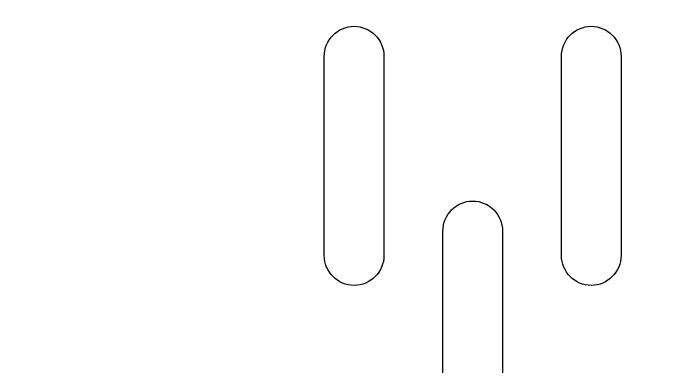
# Model space of a CAD drawing. Header units: millimetres. Extents: x -279 to 279, y -447 to 447.
# Drawn here: x 169.3 to 224.4, y 364.9 to 394.7 of the extents above; entities that cross this region are included whole.
import ezdxf

# ---------------------------------------------------------------- set-up
doc = ezdxf.new("R2010")
doc.units = ezdxf.units.MM
doc.header["$MEASUREMENT"] = 0
doc.layers.add('Layer 1', color=7, linetype='Continuous')

msp = doc.modelspace()

# ---------------------------------------------------------------- linework, layer by layer
at = {"layer": 'Layer 1', "color": 7}
for points, knots in [([(279.3833, 446.6396), (279.3833, 446.6396), (-279.4167, 446.6396), (-279.4167, 446.6396), (-279.4167, 446.6396), (-279.4167, -446.6464), (-279.4167, -446.6464), (-279.4167, -446.6464), (279.3833, -446.6464), (279.3833, -446.6464), (279.3833, -446.6464), (279.3833, 446.6396), (279.3833, 446.6396)], [0, 0, 0, 0, 0.25, 0.25, 0.25, 0.5, 0.5, 0.5, 0.75, 0.75, 0.75, 1, 1, 1, 1]), ([(198.0763, 393.61), (196.6925, 393.61), (195.5621, 392.4685), (195.5621, 391.0666), (195.5621, 391.0666), (195.5621, 374.3235), (195.5621, 374.3235), (195.5621, 372.9209), (196.6925, 371.7794), (198.0763, 371.7794), (199.4602, 371.7794), (200.5905, 372.9209), (200.5905, 374.3235), (200.5905, 374.3235), (200.5905, 391.0666), (200.5905, 391.0666), (200.5905, 392.4668), (199.4602, 393.61), (198.0763, 393.61)], [0, 0, 0, 0, 0.1666667, 0.1666667, 0.1666667, 0.3333333, 0.3333333, 0.3333333, 0.5, 0.5, 0.5, 0.6666667, 0.6666667, 0.6666667, 0.8333333, 0.8333333, 0.8333333, 1, 1, 1, 1]), ([(218.0607, 393.61), (216.676, 393.61), (215.5456, 392.4685), (215.5456, 391.0666), (215.5456, 391.0666), (215.5456, 374.3235), (215.5456, 374.3235), (215.5456, 372.9217), (216.676, 371.7794), (218.0607, 371.7794), (219.4454, 371.7794), (220.5758, 372.9209), (220.5758, 374.3235), (220.5758, 374.3235), (220.5758, 391.0666), (220.5758, 391.0666), (220.5758, 392.4685), (219.4454, 393.61), (218.0607, 393.61)], [0, 0, 0, 0, 0.1666667, 0.1666667, 0.1666667, 0.3333333, 0.3333333, 0.3333333, 0.5, 0.5, 0.5, 0.6666667, 0.6666667, 0.6666667, 0.8333333, 0.8333333, 0.8333333, 1, 1, 1, 1]), ([(208.0689, 378.8955), (206.6851, 378.8955), (205.5547, 377.7523), (205.5547, 376.3531), (205.5547, 376.3531), (205.5547, 359.6082), (205.5547, 359.6082), (205.5547, 358.2073), (206.6843, 357.0641), (208.0689, 357.0641), (209.4528, 357.0641), (210.5832, 358.2073), (210.5832, 359.6082), (210.5832, 359.6082), (210.5832, 376.3531), (210.5832, 376.3531), (210.5832, 377.7523), (209.4528, 378.8955), (208.0689, 378.8955)], [0, 0, 0, 0, 0.1666667, 0.1666667, 0.1666667, 0.3333333, 0.3333333, 0.3333333, 0.5, 0.5, 0.5, 0.6666667, 0.6666667, 0.6666667, 0.8333333, 0.8333333, 0.8333333, 1, 1, 1, 1])]:
    msp.add_open_spline(points, degree=3, knots=knots, dxfattribs=at)

doc.saveas('drawing.dxf')
